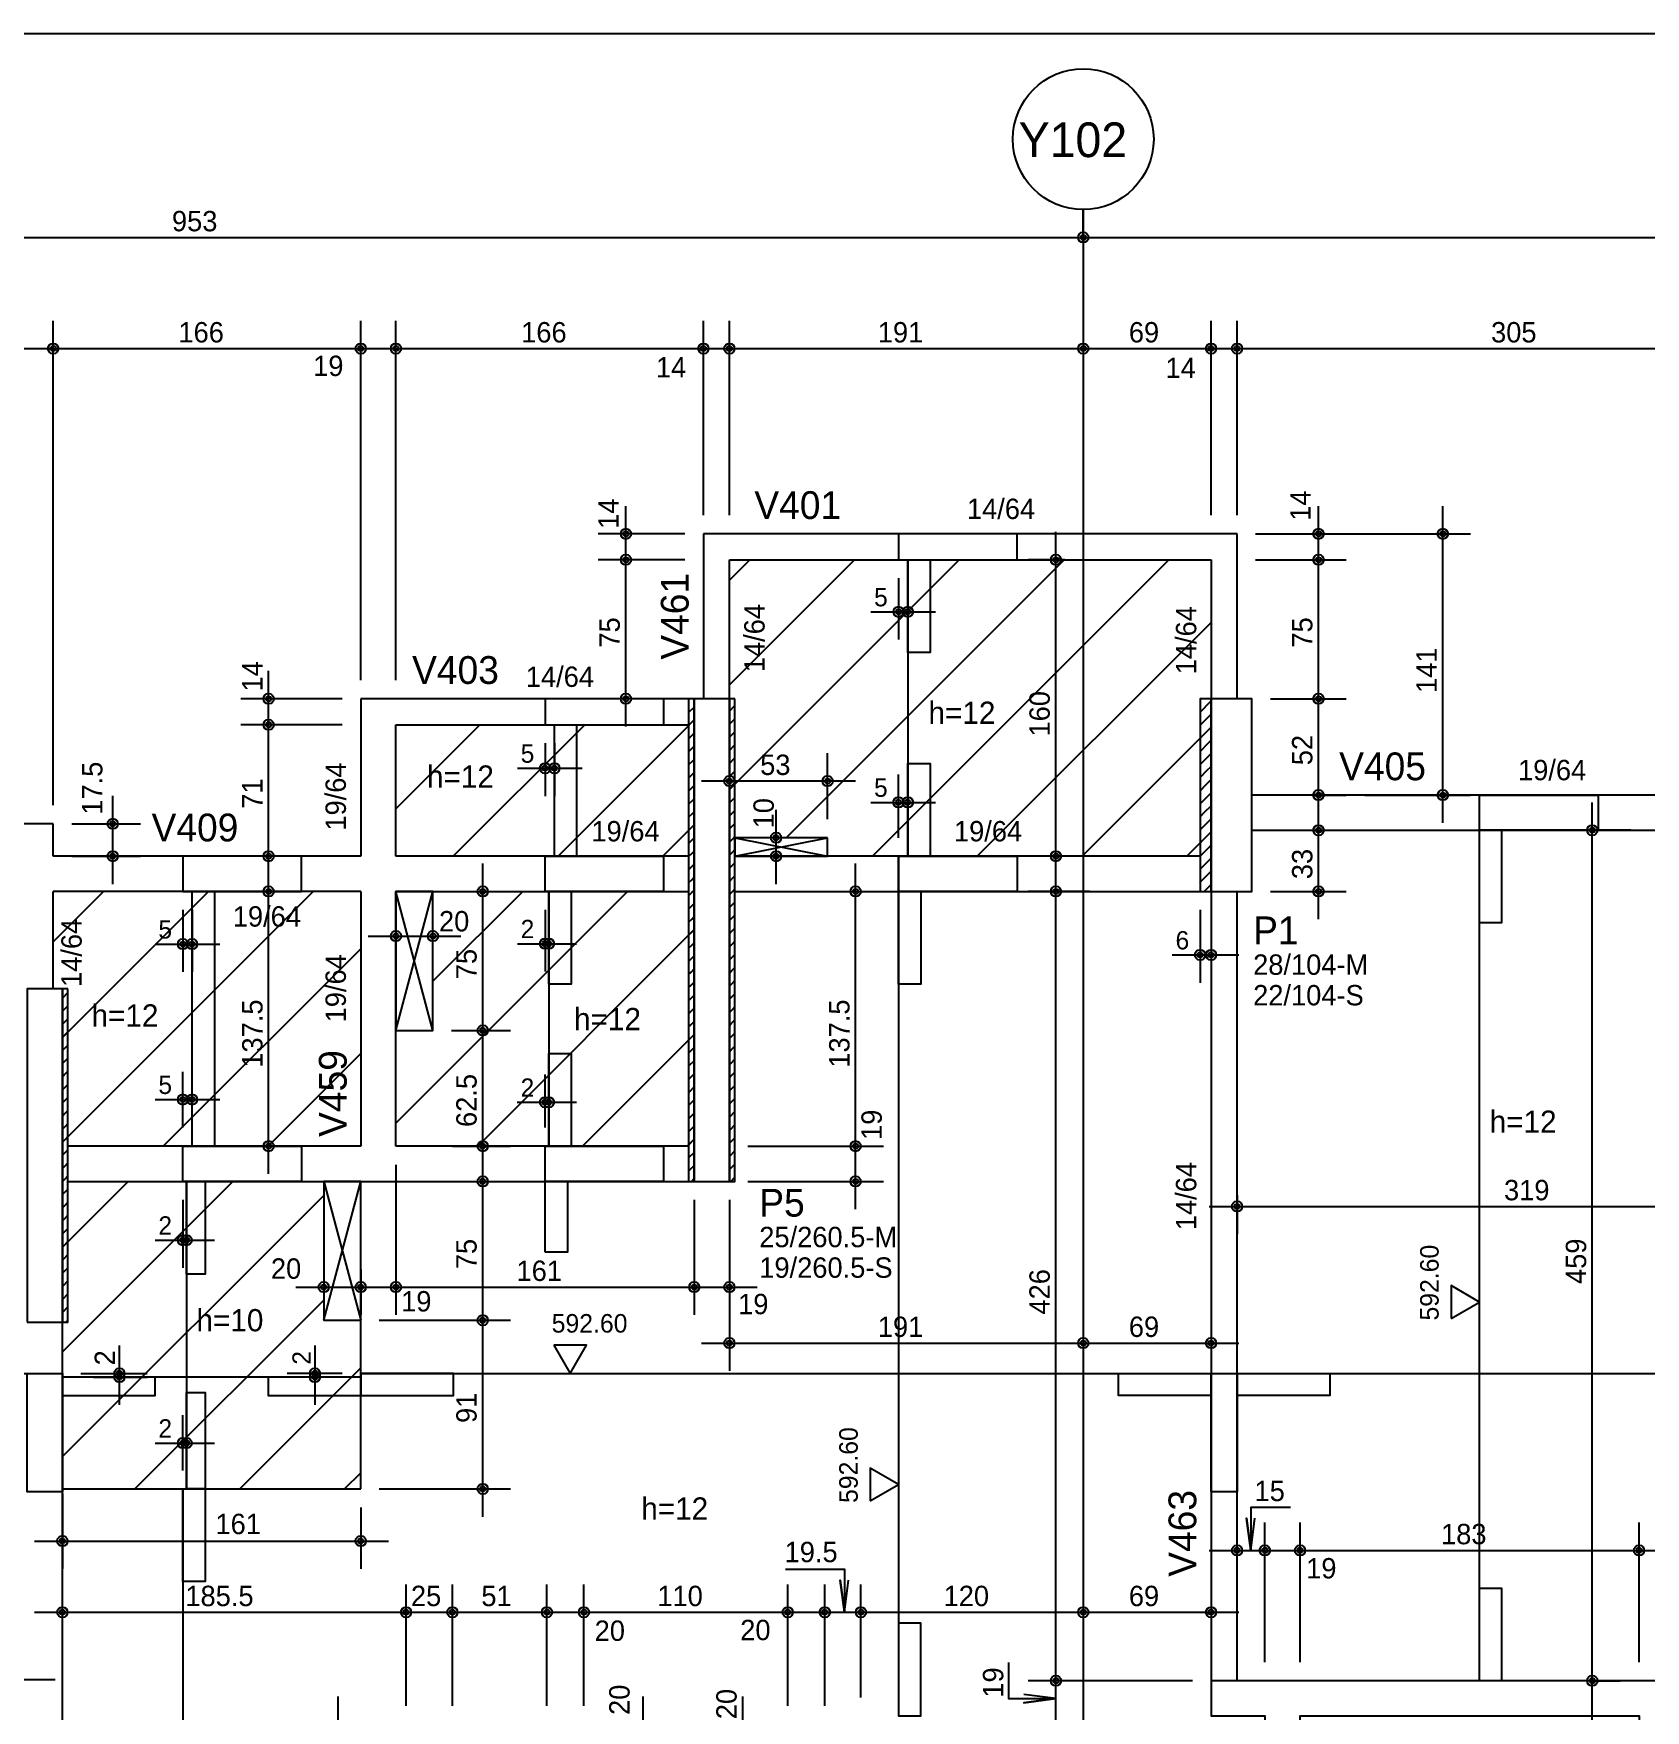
# Model space of a CAD drawing. Header units: metres. Extents: x 310 to 5592, y 1610 to 4022.
# Drawn here: x 1535 to 2405, y 2982 to 3887 of the extents above; entities that cross this region are included whole.
import ezdxf

# ---------------------------------------------------------------- set-up
doc = ezdxf.new("R2010")
doc.units = ezdxf.units.M
for name, color, linetype in [('MTH-224', 4, 'Continuous'), ('MTH-230', 1, 'Continuous'), ('MTH-COTAS7', 31, 'Continuous'), ('MTH-DIM-PILAR', 3, 'Continuous'), ('MTH-DIM-VIGA', 3, 'Continuous'), ('MTH-EIXO-214', 4, 'Continuous'), ('MTH-EIXO-215', 1, 'Continuous'), ('MTH-FACE-VIGA', 7, 'Continuous'), ('MTH-LINHA-SEÇÃO', 16, 'Continuous'), ('MTH-PILAR-SEGUE', 5, 'Continuous'), ('MTH-SIMB_COTA', 3, 'Continuous'), ('MTH-TIT1-PILAR', 5, 'Continuous'), ('MTH-TIT1-VIGA', 5, 'Continuous'), ('MTH-TRACEJADO-216', 1, 'Continuous'), ('MTH-TXT', 4, 'Continuous'), ('MTH-TXT-NEGRITO', 5, 'Continuous')]:
    doc.layers.add(name, color=color, linetype=linetype)

msp = doc.modelspace()

# ---------------------------------------------------------------- linework, layer by layer
at = {"layer": 'MTH-224', "linetype": 'Continuous'}
for points in [[(2300.035926, 3193.19002), (2315.334396, 3202.023023), (2300.035926, 3210.855148), (2300.035926, 3193.19002)], [(1815.753219, 3178.810307), (1824.586222, 3163.511837), (1833.418347, 3178.810307), (1815.753219, 3178.810307)], [(1986.475646, 3094.721392), (2001.774116, 3103.554396), (1986.475646, 3112.38652), (1986.475646, 3094.721392)]]:
    msp.add_lwpolyline(points, dxfattribs=at)
at = {"layer": 'MTH-230', "linetype": 'Continuous'}
for p, q in [((1913.511364, 3452.635401), (1963.511264, 3442.635401)), ((1913.511364, 3442.635401), (1963.511264, 3452.635401)), ((1730.511368, 3348.635501), (1750.511368, 3423.635501)), ((1750.511368, 3348.635501), (1730.511368, 3423.635498)), ((1691.511368, 3192.135498), (1711.511368, 3267.135499)), ((1691.511368, 3267.135498), (1711.511368, 3192.135498))]:
    msp.add_line(p, q, dxfattribs=at)
msp.add_circle((2101.511366, 3829.636556), 38, dxfattribs=at)
at = {"layer": 'MTH-COTAS7', "linetype": 'Continuous'}
for p, q in [((561.511366, 3886.665182), (5343.511366, 3886.665182)), ((2101.511366, 3774.322629), (2101.511366, 3791.636556)), ((1133.511366, 3776.636556), (2116.511366, 3776.636556)), ((2086.511366, 3776.636556), (3818.511366, 3776.636556)), ((1545.51056, 3470.135501), (1545.51056, 3731.636556)), ((1545.51056, 3470.135501), (1545.51056, 3731.636556)), ((1711.511366, 3537.6182), (1711.511366, 3731.636556)), ((1711.511366, 3537.6182), (1711.511366, 3731.636556)), ((1730.511366, 3537.6182), (1730.511366, 3731.636556)), ((1730.511366, 3537.6182), (1730.511366, 3731.636556)), ((1896.511364, 3626.636556), (1896.511364, 3731.636556)), ((1896.511364, 3626.636556), (1896.511364, 3731.636556)), ((1910.511364, 3626.636556), (1910.511364, 3731.636556)), ((1910.511364, 3626.636556), (1910.511364, 3731.636556)), ((2170.511366, 3626.636556), (2170.511366, 3731.636556)), ((2170.511366, 3626.636556), (2170.511366, 3731.636556)), ((2184.511366, 3626.636556), (2184.511366, 3731.636556)), ((2184.511366, 3626.636556), (2184.511366, 3731.636556)), ((1255.506838, 3716.636556), (1546.51056, 3716.636556)), ((1516.51056, 3716.636556), (1560.51056, 3716.636556)), ((1530.51056, 3716.636556), (1726.511366, 3716.636556)), ((1696.511366, 3716.636556), (1745.511366, 3716.636556)), ((1715.511366, 3716.636556), (1911.511364, 3716.636556)), ((1881.511364, 3716.636556), (1925.511364, 3716.636556)), ((1895.511364, 3716.636556), (2116.511366, 3716.636556)), ((2086.511366, 3716.636556), (2185.511366, 3716.636556)), ((2155.511366, 3716.636556), (2199.511366, 3716.636556)), ((2169.511366, 3716.636556), (2504.511366, 3716.636556)), ((1854.652293, 3587.636556), (1854.652293, 3631.636556)), ((2228.474591, 3587.636556), (2228.474591, 3631.636556)), ((2295.587819, 3460.635501), (2295.587819, 3631.636556)), ((1886.511364, 3616.636556), (1839.652293, 3616.636556)), ((1854.652293, 3512.6182), (1854.652293, 3617.636556)), ((2086.713494, 3427.635501), (2086.713494, 3617.636556)), ((2194.511366, 3616.636556), (2243.474591, 3616.636556)), ((2204.511366, 3616.636556), (2310.587819, 3616.636556)), ((2228.474591, 3512.635501), (2228.474591, 3617.636556)), ((1886.511364, 3602.636556), (1839.652293, 3602.636556)), ((1886.511364, 3602.636556), (1839.652293, 3602.636556)), ((2091.511366, 3602.636556), (2071.713494, 3602.636556)), ((2194.511366, 3602.636556), (2243.474591, 3602.636556)), ((2194.511366, 3602.636556), (2243.474591, 3602.636556)), ((2001.803976, 3592.636556), (2001.803976, 3559.538382)), ((2006.803976, 3592.636556), (2006.803976, 3559.538382)), ((1986.803976, 3574.538382), (2021.803976, 3574.538382)), ((1661.816075, 3498.6182), (1661.816075, 3542.6182)), ((2228.474591, 3460.635501), (2228.474591, 3542.635501)), ((1701.511366, 3527.6182), (1646.816075, 3527.6182)), ((1661.816075, 3427.635501), (1661.816075, 3528.6182)), ((1865.041225, 3527.6182), (1839.652293, 3527.6182)), ((2202.511366, 3527.635501), (2243.474591, 3527.635501)), ((2202.511366, 3527.635501), (2243.474591, 3527.635501)), ((1701.511366, 3513.6182), (1646.816075, 3513.6182)), ((1701.511366, 3513.6182), (1646.816075, 3513.6182)), ((1811.041225, 3503.6182), (1811.041225, 3475.114284)), ((1816.041225, 3503.6182), (1816.041225, 3475.114284)), ((1910.511364, 3462.635501), (1910.511364, 3498.17829)), ((1963.511364, 3462.635501), (1963.511364, 3498.17829)), ((1796.041225, 3490.114284), (1831.041225, 3490.114284)), ((2001.774116, 3452.635501), (2001.774116, 3486.714949)), ((2006.803976, 3452.635501), (2006.803976, 3486.714949)), ((1978.511364, 3483.17829), (1895.511364, 3483.17829)), ((2226.336102, 3475.635501), (2243.474591, 3475.635501)), ((2253.474591, 3475.635501), (2310.587819, 3475.635501)), ((1577.635553, 3427.635501), (1577.635553, 3475.135501)), ((1935.705012, 3427.635501), (1935.705012, 3467.635501)), ((1986.774116, 3471.714949), (2021.803976, 3471.714949)), ((2228.474591, 3408.635501), (2228.474591, 3471.635501)), ((2376.242873, 2982.635497), (2376.242873, 3471.635501)), ((1555.51056, 3460.135501), (1592.635553, 3460.135501)), ((1937.005354, 3452.635501), (1920.705012, 3452.635501)), ((2220.758958, 3456.635501), (2243.474591, 3456.635501)), ((2397.019652, 3456.635501), (2361.242873, 3456.635501)), ((1555.51056, 3442.635501), (1592.635553, 3442.635501)), ((1701.511366, 3442.635501), (1646.816075, 3442.635501)), ((1939.086996, 3442.635501), (1920.705012, 3442.635501)), ((2091.511366, 3442.635501), (2071.713494, 3442.635501)), ((1661.816075, 3271.135499), (1661.816075, 3438.635501)), ((1777.382782, 3333.635501), (1777.382782, 3438.635501)), ((1978.628586, 3271.135499), (1978.628586, 3438.635501)), ((2086.713494, 2982.635497), (2086.713494, 3438.635501)), ((1669.51056, 3423.635501), (1646.816075, 3423.635501)), ((1785.837204, 3423.635501), (1792.382782, 3423.635501)), ((1983.73448, 3423.635501), (1993.628586, 3423.635501)), ((2104.876943, 3423.635501), (2071.713494, 3423.635501)), ((2202.511366, 3423.635501), (2243.474591, 3423.635501)), ((1615.51056, 3413.635501), (1615.51056, 3380.206144)), ((1620.51056, 3413.635501), (1620.51056, 3380.206144)), ((1730.511366, 3396.135501), (1730.511366, 3414.565646)), ((1750.511366, 3396.135501), (1750.511366, 3414.565646)), ((1811.041225, 3413.635501), (1811.041225, 3380.43166)), ((1813.041225, 3413.635501), (1813.041225, 3380.43166)), ((2164.511366, 3413.635501), (2164.511366, 3374.351642)), ((2170.511366, 3413.635501), (2170.511366, 3374.351642)), ((1600.51056, 3395.206144), (1635.51056, 3395.206144)), ((1715.511366, 3399.565646), (1765.511366, 3399.565646)), ((1796.041225, 3395.43166), (1828.041225, 3395.43166)), ((2149.511366, 3389.351642), (2185.511366, 3389.351642)), ((1777.382782, 3271.135499), (1777.382782, 3363.635501)), ((1760.511366, 3348.635501), (1792.382782, 3348.635501)), ((1760.511366, 3348.635501), (1792.382782, 3348.635501)), ((1615.51056, 3296.135499), (1615.51056, 3326.333071)), ((1620.51056, 3296.135499), (1620.51056, 3326.333071)), ((1811.011365, 3296.135499), (1811.011365, 3324.827697)), ((1813.041225, 3296.135499), (1813.041225, 3324.827697)), ((1600.51056, 3311.333071), (1635.51056, 3311.333071)), ((1796.011365, 3309.827697), (1828.041225, 3309.827697)), ((1978.628586, 3252.1182), (1978.628586, 3301.135499)), ((1669.51056, 3286.135499), (1646.816075, 3286.135499)), ((1761.107965, 3286.135499), (1792.382782, 3286.135499)), ((1920.511364, 3286.135499), (1993.628586, 3286.135499)), ((1920.511364, 3286.135499), (1993.628586, 3286.135499)), ((1777.382782, 3177.135498), (1777.382782, 3282.135499)), ((1730.511366, 3276.135499), (1730.511366, 3195.081278)), ((1730.511366, 3276.135499), (1730.511366, 3195.081278)), ((1766.033368, 3267.135499), (1792.382782, 3267.135499)), ((1920.511364, 3267.1182), (1993.628586, 3267.1182)), ((2184.511366, 3259.641562), (2184.511366, 3238.623753)), ((1615.51056, 3257.135499), (1615.51056, 3220.405979)), ((1617.51056, 3257.135499), (1617.51056, 3220.405979)), ((1891.511364, 3257.1182), (1891.511364, 3195.081278)), ((1891.511364, 3257.1182), (1891.511364, 3195.081278)), ((1910.511364, 3257.1182), (1910.511364, 3195.081278)), ((1910.511364, 3257.1182), (1910.511364, 3164.855156)), ((2169.511366, 3253.623753), (2518.511361, 3253.623753)), ((1600.51056, 3235.405979), (1632.51056, 3235.405979)), ((1711.511368, 3219.635499), (1711.511368, 3195.081278)), ((2101.511366, 3219.2896), (2101.511366, 3164.855156)), ((2101.511366, 3219.2896), (2101.511366, 3164.855156)), ((2170.511366, 3219.707411), (2170.511366, 3164.855156)), ((1676.511368, 3210.081278), (1726.511406, 3210.081278)), ((1691.511368, 3207.611384), (1691.511368, 3195.081278)), ((1696.511368, 3210.081278), (1745.511366, 3210.081278)), ((1711.511406, 3209.438973), (1711.511406, 3195.081278)), ((1715.511366, 3210.081278), (1906.511364, 3210.081278)), ((1777.382782, 3086.135499), (1777.382782, 3207.135498)), ((1876.511364, 3210.081278), (1925.511364, 3210.081278)), ((1721.511406, 3192.135498), (1792.382782, 3192.135498)), ((1721.511406, 3192.135498), (1792.382782, 3192.135498)), ((1581.271251, 3146.511837), (1581.271251, 3178.511837)), ((1686.754065, 3178.511837), (1686.754065, 3146.511837)), ((1895.511364, 3179.855156), (2116.511366, 3179.855156)), ((2086.511366, 3179.855156), (2185.511366, 3179.855156)), ((1560.51056, 3163.511837), (1596.271251, 3163.511837)), ((1567.199096, 3161.511837), (1596.271251, 3161.511837)), ((1701.511406, 3163.511837), (1671.754065, 3163.511837)), ((1701.511406, 3161.511837), (1671.754065, 3161.511837)), ((1615.51056, 3111.135499), (1615.51056, 3140.89284)), ((1617.51056, 3111.135499), (1617.51056, 3140.89284)), ((1600.51056, 3125.89284), (1632.51056, 3125.89284)), ((1550.51056, 3098.653409), (1550.51056, 3058.02176)), ((1721.511406, 3101.135499), (1792.382782, 3101.135499)), ((1711.511406, 3091.135499), (1711.511406, 3058.02176)), ((2184.511366, 3071.836689), (2184.511366, 3082.969265)), ((2199.511367, 3017.635497), (2199.511367, 3082.969265)), ((2199.511367, 3007.635497), (2199.511367, 3082.969265)), ((2218.511367, 3017.635497), (2218.511367, 3082.969265)), ((2218.511367, 3007.635497), (2218.511367, 3082.969265)), ((2401.511367, 3007.635497), (2401.511367, 3082.969265)), ((2401.511367, 3017.635497), (2401.511367, 3082.969265)), ((1535.51056, 3073.02176), (1726.511406, 3073.02176)), ((2169.511366, 3067.969265), (2214.511367, 3067.969265)), ((2184.511367, 3067.969265), (2233.511367, 3067.969265)), ((2203.511367, 3067.969265), (2416.511367, 3067.969265)), ((2386.511367, 3067.969265), (2432.511367, 3067.969265)), ((2402.511367, 3067.969265), (2615.511367, 3067.969265)), ((1550.51056, 3000.884726), (1550.51056, 3049.575059)), ((1736.01056, 2984.1355), (1736.01056, 3049.575059)), ((1736.01056, 2984.1355), (1736.01056, 3049.575059)), ((1761.01056, 2984.1355), (1761.01056, 3049.575059)), ((1761.01056, 2984.1355), (1761.01056, 3049.575059)), ((1812.011365, 2984.1355), (1812.011365, 3049.575059)), ((1812.011365, 2984.1355), (1812.011365, 3049.575059)), ((1832.011365, 2984.1355), (1832.011365, 3049.575059)), ((1832.011365, 2984.1355), (1832.011365, 3049.575059)), ((1942.011365, 2984.1355), (1942.011365, 3049.575059)), ((1942.011365, 2984.1355), (1942.011365, 3049.575059)), ((1962.011365, 2984.1355), (1962.011365, 3049.575059)), ((1962.011365, 2984.1355), (1962.011365, 3049.575059)), ((1981.511406, 2988.635492), (1981.511406, 3049.575059)), ((1981.511406, 2988.635492), (1981.511406, 3049.575059)), ((1535.51056, 3034.575059), (1751.01056, 3034.575059)), ((1721.01056, 3034.575059), (1776.01056, 3034.575059)), ((1746.01056, 3034.575059), (1827.011365, 3034.575059)), ((1797.011365, 3034.575059), (1847.011365, 3034.575059)), ((1817.011365, 3034.575059), (1957.011365, 3034.575059)), ((1927.011365, 3034.575059), (1977.011365, 3034.575059)), ((1947.011365, 3034.575059), (1996.511406, 3034.575059)), ((1966.511406, 3034.575059), (2116.511366, 3034.575059)), ((2086.511366, 3034.575059), (2185.511366, 3034.575059)), ((2101.511366, 3037.703124), (2101.511366, 3019.575059)), ((2101.511366, 3037.703124), (2101.511366, 3019.575059)), ((2170.511366, 3031.99527), (2170.511366, 3019.575059)), ((2086.713494, 2963.635492), (2086.713494, 3012.635497)), ((1260.506838, 2998.232143), (1546.51056, 2998.232143)), ((2160.511366, 2997.635497), (2071.713494, 2997.635497)), ((2160.511366, 2997.635497), (2071.713494, 2997.635497)), ((2375.476994, 2997.635497), (2391.242873, 2997.635497)), ((1699.377113, 2879.1355), (1699.377113, 2989.1355)), ((1864.039632, 2939.1355), (1864.039632, 2989.1355)), ((1917.724131, 2939.1355), (1917.724131, 2989.1355)), ((2086.713494, 2798.635501), (2086.713494, 2993.635492)), ((2376.242873, 2755.13551), (2376.242873, 2993.6355))]:
    msp.add_line(p, q, dxfattribs=at)
for points in [[(2213.424211, 3091.075234), (2191.907804, 3091.075234), (2191.907804, 3067.969265), (2189.623595, 3085.31955), (2191.907804, 3067.969265), (2194.192012, 3085.31955)], [(1940.782085, 3057.864841), (1972.586897, 3057.864841), (1972.586897, 3034.575059), (1970.302688, 3051.925344), (1972.586897, 3034.575059), (1974.871105, 3051.925344)], [(2061.180193, 3007.53005), (2061.180193, 2987.959596), (2086.713494, 2987.959596), (2069.363209, 2985.675388), (2086.713494, 2987.959596), (2069.363209, 2990.243805)]]:
    msp.add_lwpolyline(points, dxfattribs=at)
at = {"layer": 'MTH-EIXO-214'}
msp.add_line((2101.511366, 3791.636556), (2101.511366, 1718.135501), dxfattribs=at)
at = {"layer": 'MTH-EIXO-215', "linetype": 'Continuous'}
for p, q in [((1910.511364, 3478.559704), (2034.588216, 3602.636556)), ((1910.511364, 3535.128247), (1978.019673, 3602.636556)), ((1910.511364, 3591.696789), (1921.451131, 3602.636556)), ((1941.155603, 3452.635401), (2091.156758, 3602.636556)), ((1987.724146, 3442.635401), (2147.725301, 3602.636556)), ((2044.292688, 3442.635401), (2170.511366, 3568.854079)), ((1730.511366, 3468.265334), (1775.864232, 3513.6182)), ((1761.450076, 3442.635501), (1832.432775, 3513.6182)), ((1818.018618, 3442.635501), (1889.001317, 3513.6182)), ((2100.861231, 3442.635401), (2170.511366, 3512.285536)), ((1874.587161, 3442.635501), (1891.511364, 3459.559704)), ((2157.429773, 3442.635401), (2170.511366, 3455.716994)), ((1545.51056, 3396.401613), (1572.744448, 3423.635501)), ((1550.51056, 3288.264528), (1685.881533, 3423.635501)), ((1550.51056, 3344.83307), (1629.312991, 3423.635501)), ((1604.950074, 3286.135499), (1711.511366, 3392.696791)), ((1661.518616, 3286.135499), (1711.511366, 3336.128249))]:
    msp.add_line(p, q, dxfattribs=at)
at = {"layer": 'MTH-FACE-VIGA', "linetype": 'Continuous'}
for p, q in [((1888.511364, 3527.270383), (1888.859182, 3527.6182)), ((1888.511364, 3520.199315), (1891.459882, 3523.147833)), ((1891.459882, 3523.147833), (1891.511364, 3523.199315)), ((1910.511364, 3520.986111), (1913.469049, 3523.943796)), ((1913.469049, 3523.943796), (1913.511364, 3523.986111)), ((2164.511366, 3527.49874), (2164.648127, 3527.635501)), ((2164.511366, 3520.427672), (2170.437418, 3526.353723)), ((2170.437418, 3526.353723), (2170.511366, 3526.427672)), ((1888.511364, 3513.128247), (1891.377501, 3515.994383)), ((1891.377501, 3515.994383), (1891.511364, 3516.128247)), ((1910.511364, 3513.915044), (1913.386668, 3516.790347)), ((1913.386668, 3516.790347), (1913.511364, 3516.915044)), ((2164.511366, 3513.356604), (2170.004495, 3518.849733)), ((2169.571573, 3511.345743), (2170.511366, 3512.285536)), ((2170.004495, 3518.849733), (2170.511366, 3519.356604)), ((1888.511364, 3506.057179), (1891.29512, 3508.840934)), ((1891.29512, 3508.840934), (1891.511364, 3509.057179)), ((1910.511364, 3506.843976), (1913.304286, 3509.636897)), ((1913.221905, 3502.483448), (1913.511364, 3502.772908)), ((1913.304286, 3509.636897), (1913.511364, 3509.843976)), ((2164.511366, 3506.285536), (2169.571573, 3511.345743)), ((2164.511366, 3499.214469), (2169.13865, 3503.841752)), ((2169.13865, 3503.841752), (2170.511366, 3505.214469)), ((1888.511364, 3498.986111), (1891.212738, 3501.687485)), ((1888.511364, 3491.915044), (1891.130357, 3494.534036)), ((1891.130357, 3494.534036), (1891.511364, 3494.915044)), ((1891.212738, 3501.687485), (1891.511364, 3501.986111)), ((1910.511364, 3499.772908), (1913.221905, 3502.483448)), ((1910.511364, 3492.70184), (1913.139523, 3495.329999)), ((1913.139523, 3495.329999), (1913.511364, 3495.70184)), ((2164.511366, 3492.143401), (2168.705728, 3496.337762)), ((2168.705728, 3496.337762), (2170.511366, 3498.143401)), ((1888.511364, 3484.843976), (1891.047975, 3487.380587)), ((1891.047975, 3487.380587), (1891.511364, 3487.843976)), ((1910.511364, 3485.630772), (1913.057142, 3488.17655)), ((1913.057142, 3488.17655), (1913.511364, 3488.630772)), ((2164.511366, 3485.072333), (2168.272805, 3488.833772)), ((2168.272805, 3488.833772), (2170.511366, 3491.072333)), ((1888.511364, 3477.772908), (1890.965594, 3480.227138)), ((1890.965594, 3480.227138), (1891.511364, 3480.772908)), ((1910.511364, 3478.559704), (1912.974761, 3481.023101)), ((1912.974761, 3481.023101), (1913.511364, 3481.559704)), ((2164.511366, 3478.001265), (2167.839883, 3481.329781)), ((2167.40696, 3473.825791), (2170.511366, 3476.930197)), ((2167.839883, 3481.329781), (2170.511366, 3484.001265)), ((1888.511364, 3470.70184), (1890.883213, 3473.073688)), ((1890.800831, 3465.920239), (1891.511364, 3466.630772)), ((1890.883213, 3473.073688), (1891.511364, 3473.70184)), ((1910.511364, 3471.488637), (1912.892379, 3473.869651)), ((1910.511364, 3464.417569), (1912.809998, 3466.716202)), ((1912.809998, 3466.716202), (1913.511364, 3467.417569)), ((1912.892379, 3473.869651), (1913.511364, 3474.488637)), ((2164.511366, 3470.930197), (2167.40696, 3473.825791)), ((2166.974038, 3466.321801), (2170.511366, 3469.85913)), ((1545.51056, 3442.635501), (1545.51056, 3460.135501)), ((1888.511364, 3463.630772), (1890.800831, 3465.920239)), ((1888.511364, 3456.559704), (1890.71845, 3458.76679)), ((1890.71845, 3458.76679), (1891.511364, 3459.559704)), ((1910.511364, 3457.346501), (1912.727617, 3459.562753)), ((1912.727617, 3459.562753), (1913.511364, 3460.346501)), ((2164.511366, 3463.85913), (2166.974038, 3466.321801)), ((2164.511366, 3456.788062), (2166.541115, 3458.81781)), ((2166.541115, 3458.81781), (2170.511366, 3462.788062)), ((1888.511364, 3449.488637), (1890.636069, 3451.613341)), ((1890.636069, 3451.613341), (1891.511364, 3452.488637)), ((1910.511364, 3450.275433), (1912.645235, 3452.409304)), ((1912.645235, 3452.409304), (1913.511364, 3453.275433)), ((2164.511366, 3449.716994), (2166.108193, 3451.31382)), ((2165.67527, 3443.80983), (2170.511366, 3448.645926)), ((2166.108193, 3451.31382), (2170.511366, 3455.716994)), ((1711.511366, 3442.635501), (1545.51056, 3442.635501)), ((1888.511364, 3442.417569), (1890.553687, 3444.459892)), ((1890.553687, 3444.459892), (1891.511364, 3445.417569)), ((1910.511364, 3443.204365), (1912.562854, 3445.255855)), ((1912.562854, 3445.255855), (1913.511364, 3446.204365)), ((2164.511366, 3442.645926), (2165.67527, 3443.80983)), ((2165.242348, 3436.305839), (2170.511366, 3441.574858)), ((1888.511364, 3435.346501), (1890.471306, 3437.306442)), ((1890.388925, 3430.152993), (1891.511364, 3431.275433)), ((1890.471306, 3437.306442), (1891.511364, 3438.346501)), ((1910.511364, 3436.133298), (1912.480472, 3438.102406)), ((1910.511364, 3429.06223), (1912.398091, 3430.948956)), ((1912.398091, 3430.948956), (1913.511364, 3432.06223)), ((1912.480472, 3438.102406), (1913.511364, 3439.133298)), ((2164.511366, 3435.574858), (2165.242348, 3436.305839)), ((2164.809425, 3428.801849), (2170.511366, 3434.503791)), ((1711.511366, 3423.635501), (1545.51056, 3423.635501)), ((1888.511364, 3428.275433), (1890.388925, 3430.152993)), ((1888.511364, 3421.204365), (1890.306543, 3422.999544)), ((1890.306543, 3422.999544), (1891.511364, 3424.204365)), ((1910.511364, 3421.991162), (1912.31571, 3423.795507)), ((1912.31571, 3423.795507), (1913.511364, 3424.991162)), ((2164.511366, 3428.503791), (2164.809425, 3428.801849)), ((2166.714144, 3423.635501), (2170.511366, 3427.432723)), ((1888.511364, 3414.133298), (1890.224162, 3415.846095)), ((1890.224162, 3415.846095), (1891.511364, 3417.133298)), ((1910.511364, 3414.920094), (1912.233328, 3416.642058)), ((1912.233328, 3416.642058), (1913.511364, 3417.920094)), ((1888.511364, 3407.06223), (1890.14178, 3408.692646)), ((1890.14178, 3408.692646), (1891.511364, 3410.06223)), ((1910.511364, 3407.849026), (1912.150947, 3409.488609)), ((1912.068566, 3402.33516), (1913.511364, 3403.777959)), ((1912.150947, 3409.488609), (1913.511364, 3410.849026)), ((1888.511364, 3399.991162), (1890.059399, 3401.539196)), ((1888.511364, 3392.920094), (1889.977018, 3394.385747)), ((1889.977018, 3394.385747), (1891.511364, 3395.920094)), ((1890.059399, 3401.539196), (1891.511364, 3402.991162)), ((1910.511364, 3400.777959), (1912.068566, 3402.33516)), ((1910.511364, 3393.706891), (1911.986184, 3395.18171)), ((1911.986184, 3395.18171), (1913.511364, 3396.706891)), ((1888.511364, 3385.849026), (1889.894636, 3387.232298)), ((1889.894636, 3387.232298), (1891.511364, 3388.849026)), ((1910.511364, 3386.635823), (1911.903803, 3388.028261)), ((1911.903803, 3388.028261), (1913.511364, 3389.635823)), ((1888.511364, 3378.777959), (1889.812255, 3380.078849)), ((1889.812255, 3380.078849), (1891.511364, 3381.777959)), ((1910.511364, 3379.564755), (1911.821421, 3380.874812)), ((1911.821421, 3380.874812), (1913.511364, 3382.564755)), ((1550.51056, 3366.046274), (1553.47515, 3369.010863)), ((1553.47515, 3369.010863), (1553.51056, 3369.046274)), ((1888.511364, 3371.706891), (1889.729874, 3372.9254)), ((1889.647492, 3365.771951), (1891.511364, 3367.635823)), ((1889.729874, 3372.9254), (1891.511364, 3374.706891)), ((1910.511364, 3372.493687), (1911.73904, 3373.721363)), ((1911.656659, 3366.567914), (1913.511364, 3368.422619)), ((1911.73904, 3373.721363), (1913.511364, 3375.493687)), ((1550.51056, 3358.975206), (1553.355301, 3361.819947)), ((1553.355301, 3361.819947), (1553.51056, 3361.975206)), ((1888.511364, 3364.635823), (1889.647492, 3365.771951)), ((1888.511364, 3357.564755), (1889.565111, 3358.618501)), ((1889.565111, 3358.618501), (1891.511364, 3360.564755)), ((1910.511364, 3365.422619), (1911.656659, 3366.567914)), ((1910.511364, 3358.351552), (1911.574277, 3359.414464)), ((1911.574277, 3359.414464), (1913.511364, 3361.351552)), ((1550.51056, 3351.904138), (1553.235453, 3354.62903)), ((1553.235453, 3354.62903), (1553.51056, 3354.904138)), ((1888.511364, 3350.493687), (1889.482729, 3351.465052)), ((1889.482729, 3351.465052), (1891.511364, 3353.493687)), ((1910.511364, 3351.280484), (1911.491896, 3352.261015)), ((1911.491896, 3352.261015), (1913.511364, 3354.280484)), ((1550.51056, 3344.83307), (1553.115604, 3347.438114)), ((1550.51056, 3337.762003), (1552.995755, 3340.247198)), ((1552.995755, 3340.247198), (1553.51056, 3340.762003)), ((1553.115604, 3347.438114), (1553.51056, 3347.83307)), ((1888.511364, 3343.422619), (1889.400348, 3344.311603)), ((1889.400348, 3344.311603), (1891.511364, 3346.422619)), ((1910.511364, 3344.209416), (1911.409515, 3345.107566)), ((1911.327133, 3337.954117), (1913.511364, 3340.138348)), ((1911.409515, 3345.107566), (1913.511364, 3347.209416)), ((1550.51056, 3330.690935), (1552.875907, 3333.056281)), ((1552.875907, 3333.056281), (1553.51056, 3333.690935)), ((1888.511364, 3336.351552), (1889.317967, 3337.158154)), ((1889.235585, 3330.004705), (1891.511364, 3332.280484)), ((1889.317967, 3337.158154), (1891.511364, 3339.351552)), ((1910.511364, 3337.138348), (1911.327133, 3337.954117)), ((1910.511364, 3330.06728), (1911.244752, 3330.800668)), ((1911.244752, 3330.800668), (1913.511364, 3333.06728)), ((1550.51056, 3323.619867), (1552.756058, 3325.865365)), ((1552.756058, 3325.865365), (1553.51056, 3326.619867)), ((1888.511364, 3329.280484), (1889.235585, 3330.004705)), ((1888.511364, 3322.209416), (1889.153204, 3322.851255)), ((1889.153204, 3322.851255), (1891.511364, 3325.209416)), ((1910.511364, 3322.996213), (1911.16237, 3323.647219)), ((1911.16237, 3323.647219), (1913.511364, 3325.996213)), ((1550.51056, 3316.548799), (1552.63621, 3318.674448)), ((1552.63621, 3318.674448), (1553.51056, 3319.548799)), ((1888.511364, 3315.138348), (1889.070823, 3315.697806)), ((1889.070823, 3315.697806), (1891.511364, 3318.138348)), ((1910.511364, 3315.925145), (1911.079989, 3316.493769)), ((1911.079989, 3316.493769), (1913.511364, 3318.925145)), ((1550.51056, 3309.477731), (1552.516361, 3311.483532)), ((1550.51056, 3302.406664), (1552.396512, 3304.292615)), ((1552.396512, 3304.292615), (1553.51056, 3305.406664)), ((1552.516361, 3311.483532), (1553.51056, 3312.477731)), ((1888.511364, 3308.06728), (1888.988441, 3308.544357)), ((1888.90606, 3301.390908), (1891.511364, 3303.996213)), ((1888.988441, 3308.544357), (1891.511364, 3311.06728)), ((1910.511364, 3308.854077), (1910.997608, 3309.34032)), ((1910.915226, 3302.186871), (1913.511364, 3304.783009)), ((1910.997608, 3309.34032), (1913.511364, 3311.854077)), ((1550.51056, 3295.335596), (1552.276664, 3297.101699)), ((1552.276664, 3297.101699), (1553.51056, 3298.335596)), ((1888.511364, 3300.996213), (1888.90606, 3301.390908)), ((1888.823678, 3294.237459), (1891.511364, 3296.925145)), ((1910.511364, 3301.783009), (1910.915226, 3302.186871)), ((1910.511364, 3294.711941), (1910.832845, 3295.033422)), ((1910.832845, 3295.033422), (1913.511364, 3297.711941)), ((1550.51056, 3288.264528), (1552.156815, 3289.910783)), ((1552.156815, 3289.910783), (1553.51056, 3291.264528)), ((1888.511364, 3293.925145), (1888.823678, 3294.237459)), ((1888.511364, 3286.854077), (1888.741297, 3287.08401)), ((1888.741297, 3287.08401), (1891.511364, 3289.854077)), ((1910.511364, 3287.640874), (1910.750464, 3287.879973)), ((1910.750464, 3287.879973), (1913.511364, 3290.640874)), ((1550.51056, 3281.19346), (1552.036967, 3282.719866)), ((1551.917118, 3275.52895), (1553.51056, 3277.122392)), ((1552.036967, 3282.719866), (1553.51056, 3284.19346)), ((1888.511364, 3279.783009), (1888.658916, 3279.93056)), ((1888.658916, 3279.93056), (1891.511364, 3282.783009)), ((1910.511364, 3280.569806), (1910.668082, 3280.726523)), ((1910.585701, 3273.573074), (1913.511364, 3276.498738)), ((1910.668082, 3280.726523), (1913.511364, 3283.569806)), ((1550.51056, 3274.122392), (1551.917118, 3275.52895)), ((1550.51056, 3267.051325), (1551.797269, 3268.338033)), ((1551.797269, 3268.338033), (1553.51056, 3270.051325)), ((1888.511364, 3272.711941), (1888.576534, 3272.777111)), ((1888.576534, 3272.777111), (1891.511364, 3275.711941)), ((1889.988691, 3267.1182), (1891.511364, 3268.640874)), ((1910.511364, 3273.498738), (1910.585701, 3273.573074)), ((1911.201894, 3267.1182), (1913.511364, 3269.42767)), ((1550.51056, 3259.980257), (1551.677421, 3261.147117)), ((1551.677421, 3261.147117), (1553.51056, 3262.980257)), ((1550.51056, 3252.909189), (1551.557572, 3253.956201)), ((1551.557572, 3253.956201), (1553.51056, 3255.909189)), ((1550.51056, 3245.838121), (1551.437724, 3246.765284)), ((1551.317875, 3239.574368), (1553.51056, 3241.767053)), ((1551.437724, 3246.765284), (1553.51056, 3248.838121)), ((1550.51056, 3238.767053), (1551.317875, 3239.574368)), ((1550.51056, 3231.695985), (1551.198026, 3232.383451)), ((1551.198026, 3232.383451), (1553.51056, 3234.695985)), ((1550.51056, 3224.624918), (1551.078178, 3225.192535)), ((1551.078178, 3225.192535), (1553.51056, 3227.624918)), ((1550.51056, 3217.55385), (1550.958329, 3218.001618)), ((1550.838481, 3210.810702), (1553.51056, 3213.482782)), ((1550.958329, 3218.001618), (1553.51056, 3220.55385)), ((1550.51056, 3210.482782), (1550.838481, 3210.810702)), ((1550.718632, 3203.619786), (1553.51056, 3206.411714)), ((1550.51056, 3203.411714), (1550.718632, 3203.619786)), ((1550.51056, 3196.340646), (1550.598783, 3196.428869)), ((1550.598783, 3196.428869), (1553.51056, 3199.340646)), ((1552.376483, 3191.135501), (1553.51056, 3192.269579))]:
    msp.add_line(p, q, dxfattribs=at)
for points in [[(2184.511366, 3616.636556), (1896.511364, 3616.636556)], [(1896.511364, 3616.636556), (1896.511364, 3527.600901)], [(2184.511366, 3527.635501), (2184.511366, 3616.636556)], [(1910.511364, 3602.636556), (2170.511366, 3602.636556)], [(1910.511364, 3527.600901), (1910.511364, 3602.636556)], [(2170.511366, 3602.636556), (2170.511366, 3527.635501)], [(1891.511364, 3527.6182), (1711.511366, 3527.6182)], [(1711.511366, 3527.6182), (1711.511366, 3442.635501)], [(1891.511364, 3527.6182), (1888.511364, 3527.6182), (1888.511364, 3267.1182), (1891.511364, 3267.1182), (1891.511364, 3527.6182)], [(1913.511364, 3527.6182), (1910.511364, 3527.6182), (1910.511364, 3267.1182), (1913.511364, 3267.1182), (1913.511364, 3527.6182)], [(2170.511366, 3527.635501), (2164.511366, 3527.635501), (2164.511366, 3423.635501), (2170.511366, 3423.635501), (2170.511366, 3527.635501)], [(1730.511366, 3513.6182), (1888.511364, 3513.6182)], [(1730.511366, 3442.635501), (1730.511366, 3513.6182)], [(2489.511366, 3475.635501), (2192.511366, 3475.635501)], [(1545.51056, 3460.135501), (1256.506838, 3460.135501)], [(1963.511264, 3452.635401), (1913.511364, 3452.635401), (1913.511364, 3442.635401), (1963.511264, 3442.635401), (1963.511264, 3452.635401)], [(2192.511366, 3456.635501), (2483.511366, 3456.635501)], [(1888.511364, 3442.635501), (1730.511366, 3442.635501)], [(2164.511366, 3442.635501), (1913.511364, 3442.635501)], [(1545.51056, 3371.135501), (1545.51056, 3423.635501)], [(1711.511366, 3423.635501), (1711.511366, 3286.135499)], [(1730.511366, 3423.635501), (1888.511364, 3423.635501)], [(1730.511366, 3364.135501), (1730.511366, 3423.635501)], [(1750.511366, 3423.635501), (1730.511366, 3423.635501), (1730.511366, 3348.635501), (1750.511366, 3348.635501), (1750.511366, 3423.635501)], [(1913.511364, 3423.635501), (2170.511366, 3423.635501)], [(2170.511366, 3423.635501), (2170.511366, 2997.635497)], [(2184.511366, 2997.635497), (2184.511366, 3423.635501)], [(1553.51056, 3371.135501), (1550.51056, 3371.135501), (1550.51056, 3191.135501), (1553.51056, 3191.135501), (1553.51056, 3371.135501)], [(1730.511366, 3286.135499), (1730.511366, 3364.135501)], [(1711.511366, 3286.135499), (1553.51056, 3286.135499)], [(1888.511364, 3286.135499), (1730.511366, 3286.135499)], [(1553.51056, 3267.135499), (1721.011366, 3267.135499)], [(1691.511368, 3267.135498), (1691.511368, 3192.135498), (1711.511368, 3192.135498), (1711.511368, 3267.135499), (1691.511368, 3267.135498)], [(1721.011366, 3267.135499), (1891.511364, 3267.135499)], [(1550.51056, 2813.635501), (1550.51056, 3191.135501)]]:
    msp.add_lwpolyline(points, dxfattribs=at)
at = {"layer": 'MTH-LINHA-SEÇÃO', "linetype": 'Continuous'}
for p, q in [((2006.803976, 3602.636556), (2006.803976, 3442.635501)), ((2315.334396, 2997.635497), (2315.334396, 3475.635501)), ((2001.774116, 3442.635501), (2001.774116, 2978.635492)), ((1813.041225, 3423.635501), (1813.041225, 3286.135499)), ((1617.51056, 3267.135499), (1617.51056, 3101.135499)), ((576.511366, 3163.511837), (1550.51056, 3163.511837)), ((1711.511406, 3161.511837), (1550.51056, 3161.511837)), ((1711.511406, 3163.511837), (2503.511361, 3163.511837)), ((1615.51056, 3101.135499), (1615.51056, 2794.635501))]:
    msp.add_line(p, q, dxfattribs=at)
for points in [[(2065.803976, 3616.636556), (2001.803976, 3616.636556), (2001.803976, 3602.636556), (2065.803976, 3602.636556), (2065.803976, 3616.636556)], [(2006.803976, 3552.636556), (2006.803976, 3602.636556), (2018.803976, 3602.636556), (2018.803976, 3552.636556), (2006.803976, 3552.636556)], [(1875.041225, 3527.6182), (1811.041225, 3527.6182), (1811.041225, 3513.6182), (1875.041225, 3513.6182), (1875.041225, 3527.6182)], [(1816.041225, 3442.635501), (1816.041225, 3513.6182), (1828.041225, 3513.6182), (1828.041225, 3442.635501), (1816.041225, 3442.635501)], [(2006.803976, 3442.635501), (2006.803976, 3492.635501), (2018.803976, 3492.635501), (2018.803976, 3442.635501), (2006.803976, 3442.635501)], [(2315.334396, 3456.635501), (2315.334396, 3475.635501), (2379.334396, 3475.635501), (2379.334396, 3456.635501), (2315.334396, 3456.635501)], [(2315.334396, 3406.635501), (2315.334396, 3456.635501), (2327.334396, 3456.635501), (2327.334396, 3406.635501), (2315.334396, 3406.635501)], [(1679.51056, 3442.635501), (1615.51056, 3442.635501), (1615.51056, 3423.635501), (1679.51056, 3423.635501), (1679.51056, 3442.635501)], [(1811.011365, 3423.635501), (1811.011365, 3442.635501), (1875.011365, 3442.635501), (1875.011365, 3423.635501), (1811.011365, 3423.635501)], [(2001.774116, 3423.635501), (2001.774116, 3442.635501), (2065.774116, 3442.635501), (2065.774116, 3423.635501), (2001.774116, 3423.635501)], [(1620.51056, 3286.135499), (1620.51056, 3423.635501), (1632.51056, 3423.635501), (1632.51056, 3286.135499), (1620.51056, 3286.135499)], [(1813.041225, 3373.635501), (1813.041225, 3423.635501), (1825.041225, 3423.635501), (1825.041225, 3373.635501), (1813.041225, 3373.635501)], [(2001.774116, 3373.635501), (2001.774116, 3423.635501), (2013.774116, 3423.635501), (2013.774116, 3373.635501), (2001.774116, 3373.635501)], [(1813.041225, 3286.135499), (1813.041225, 3336.135499), (1825.041225, 3336.135499), (1825.041225, 3286.135499), (1813.041225, 3286.135499)], [(1615.51056, 3267.135499), (1615.51056, 3286.135499), (1679.51056, 3286.135499), (1679.51056, 3267.135499), (1615.51056, 3267.135499)], [(1811.011365, 3267.135499), (1811.011365, 3286.135499), (1875.011365, 3286.135499), (1875.011365, 3267.135499), (1811.011365, 3267.135499)], [(1617.51056, 3217.135499), (1617.51056, 3267.135499), (1627.51056, 3267.135499), (1627.51056, 3217.135499), (1617.51056, 3217.135499)], [(1811.041225, 3228.895275), (1811.041225, 3267.135499), (1823.041225, 3267.135499), (1823.041225, 3228.895275), (1811.041225, 3228.895275)], [(1531.51056, 3163.511837), (1550.51056, 3163.511837), (1550.51056, 3099.511837), (1531.51056, 3099.511837), (1531.51056, 3163.511837)], [(1600.51056, 3161.511837), (1550.51056, 3161.511837), (1550.51056, 3151.511837), (1600.51056, 3151.511837), (1600.51056, 3161.511837)], [(1711.511406, 3161.511837), (1661.511406, 3161.511837), (1661.511406, 3151.511837), (1711.511406, 3151.511837), (1711.511406, 3161.511837)], [(1761.511406, 3163.511837), (1711.511406, 3163.511837), (1711.511406, 3151.511837), (1761.511406, 3151.511837), (1761.511406, 3163.511837)], [(2120.511366, 3163.511837), (2170.511366, 3163.511837), (2170.511366, 3151.511837), (2120.511366, 3151.511837), (2120.511366, 3163.511837)], [(2170.511366, 3163.511837), (2184.511366, 3163.511837), (2184.511366, 3099.511837), (2170.511366, 3099.511837), (2170.511366, 3163.511837)], [(2184.511366, 3163.511837), (2234.511366, 3163.511837), (2234.511366, 3151.511837), (2184.511366, 3151.511837), (2184.511366, 3163.511837)], [(1617.51056, 3101.135499), (1617.51056, 3153.135499), (1627.51056, 3153.135499), (1627.51056, 3101.135499), (1617.51056, 3101.135499)], [(1615.51056, 3051.135499), (1615.51056, 3101.135499), (1627.51056, 3101.135499), (1627.51056, 3051.135499), (1615.51056, 3051.135499)], [(2315.334396, 2997.635497), (2315.334396, 3047.635497), (2327.334396, 3047.635497), (2327.334396, 2997.635497), (2315.334396, 2997.635497)], [(2001.774116, 3028.635492), (2001.774116, 2978.635492), (2013.774116, 2978.635492), (2013.774116, 3028.635492), (2001.774116, 3028.635492)]]:
    msp.add_lwpolyline(points, dxfattribs=at)
at = {"layer": 'MTH-PILAR-SEGUE', "linetype": 'Continuous'}
for points in [[(1891.511364, 3267.1182), (1910.511364, 3267.1182), (1910.511364, 3527.600901), (1891.511364, 3527.600901), (1891.511364, 3267.1182)], [(2170.511366, 3423.635501), (2192.511366, 3423.635501), (2192.511366, 3527.635501), (2170.511366, 3527.635501), (2170.511366, 3423.635501)], [(1531.51056, 3191.135501), (1550.51056, 3191.135501), (1550.51056, 3371.135501), (1531.51056, 3371.135501), (1531.51056, 3191.135501)], [(2199.511367, 2756.135506), (2218.511367, 2756.135506), (2218.511367, 2978.6355), (2401.511367, 2978.6355), (2401.511367, 2756.135506), (2417.511367, 2756.135506), (2417.511367, 2978.635504), (2600.511367, 2978.635504), (2600.511367, 2699.635497), (2619.511367, 2699.635497), (2619.511367, 2997.635497), (2170.511366, 2997.635497), (2170.511366, 2978.635497), (2199.511367, 2978.635497), (2199.511367, 2756.135506)]]:
    msp.add_lwpolyline(points, dxfattribs=at)
at = {"layer": 'MTH-SIMB_COTA', "linetype": 'Continuous'}
for centre, radius in [((2101.511366, 3776.636556), 2.8), ((2101.511366, 3776.636556), 2.8), ((2101.511366, 3776.636556), 1.4), ((2101.511366, 3776.636556), 1.4), ((1545.51056, 3716.636556), 2.8), ((1545.51056, 3716.636556), 2.8), ((1545.51056, 3716.636556), 1.4), ((1545.51056, 3716.636556), 1.4), ((1711.511366, 3716.636556), 2.8), ((1711.511366, 3716.636556), 2.8), ((1711.511366, 3716.636556), 1.4), ((1711.511366, 3716.636556), 1.4), ((1730.511366, 3716.636556), 2.8), ((1730.511366, 3716.636556), 2.8), ((1730.511366, 3716.636556), 1.4), ((1730.511366, 3716.636556), 1.4), ((1896.511364, 3716.636556), 2.8), ((1896.511364, 3716.636556), 2.8), ((1896.511364, 3716.636556), 1.4), ((1896.511364, 3716.636556), 1.4), ((1910.511364, 3716.636556), 2.8), ((1910.511364, 3716.636556), 2.8), ((1910.511364, 3716.636556), 1.4), ((1910.511364, 3716.636556), 1.4), ((2101.511366, 3716.636556), 2.8), ((2101.511366, 3716.636556), 2.8), ((2101.511366, 3716.636556), 1.4), ((2101.511366, 3716.636556), 1.4), ((2170.511366, 3716.636556), 2.8), ((2170.511366, 3716.636556), 2.8), ((2170.511366, 3716.636556), 1.4), ((2170.511366, 3716.636556), 1.4), ((2184.511366, 3716.636556), 2.8), ((2184.511366, 3716.636556), 2.8), ((2184.511366, 3716.636556), 1.4), ((2184.511366, 3716.636556), 1.4), ((1854.652293, 3616.636556), 2.8), ((1854.652293, 3616.636556), 1.4), ((2228.474591, 3616.636556), 2.8), ((2228.474591, 3616.636556), 1.4), ((2295.587819, 3616.636556), 2.8), ((2295.587819, 3616.636556), 1.4), ((1854.652293, 3602.636556), 2.8), ((1854.652293, 3602.636556), 2.8), ((1854.652293, 3602.636556), 1.4), ((1854.652293, 3602.636556), 1.4), ((2086.713494, 3602.636556), 2.8), ((2086.713494, 3602.636556), 1.4), ((2228.474591, 3602.636556), 2.8), ((2228.474591, 3602.636556), 2.8), ((2228.474591, 3602.636556), 1.4), ((2228.474591, 3602.636556), 1.4), ((2001.803976, 3574.538382), 2.8), ((2001.803976, 3574.538382), 1.4), ((2006.803976, 3574.538382), 2.8), ((2006.803976, 3574.538382), 1.4), ((1661.816075, 3527.6182), 2.8), ((1854.652293, 3527.6182), 2.8), ((2228.474591, 3527.635501), 2.8), ((2228.474591, 3527.635501), 2.8), ((1661.816075, 3527.6182), 1.4), ((1854.652293, 3527.6182), 1.4), ((2228.474591, 3527.635501), 1.4), ((2228.474591, 3527.635501), 1.4), ((1661.816075, 3513.6182), 2.8), ((1661.816075, 3513.6182), 2.8), ((1661.816075, 3513.6182), 1.4), ((1661.816075, 3513.6182), 1.4), ((1811.041225, 3490.114284), 2.8), ((1811.041225, 3490.114284), 1.4), ((1816.041225, 3490.114284), 2.8), ((1816.041225, 3490.114284), 1.4), ((1910.511364, 3483.17829), 2.8), ((1963.511364, 3483.17829), 2.8), ((1910.511364, 3483.17829), 1.4), ((1963.511364, 3483.17829), 1.4), ((2228.474591, 3475.635501), 2.8), ((2228.474591, 3475.635501), 1.4), ((2295.587819, 3475.635501), 2.8), ((2295.587819, 3475.635501), 1.4), ((2001.774116, 3471.714949), 2.8), ((2001.774116, 3471.714949), 1.4), ((2006.803976, 3471.714949), 2.8), ((2006.803976, 3471.714949), 1.4), ((1577.635553, 3460.135501), 2.8), ((1577.635553, 3460.135501), 1.4), ((2228.474591, 3456.635501), 2.8), ((2228.474591, 3456.635501), 1.4), ((2376.242873, 3456.635501), 2.8), ((2376.242873, 3456.635501), 1.4), ((1935.705012, 3452.635501), 2.8), ((1935.705012, 3452.635501), 1.4), ((1577.635553, 3442.635501), 2.8), ((1577.635553, 3442.635501), 1.4), ((1661.816075, 3442.635501), 2.8), ((1661.816075, 3442.635501), 1.4), ((1935.705012, 3442.635501), 2.8), ((1935.705012, 3442.635501), 1.4), ((2086.713494, 3442.635501), 2.8), ((2086.713494, 3442.635501), 1.4), ((1661.816075, 3423.635501), 2.8), ((1661.816075, 3423.635501), 1.4), ((1777.382782, 3423.635501), 2.8), ((1777.382782, 3423.635501), 1.4), ((1978.628586, 3423.635501), 2.8), ((1978.628586, 3423.635501), 1.4), ((2086.713494, 3423.635501), 2.8), ((2086.713494, 3423.635501), 1.4), ((2228.474591, 3423.635501), 2.8), ((2228.474591, 3423.635501), 1.4), ((1615.51056, 3395.206144), 2.8), ((1615.51056, 3395.206144), 1.4), ((1620.51056, 3395.206144), 2.8), ((1620.51056, 3395.206144), 1.4), ((1730.511366, 3399.565646), 2.8), ((1730.511366, 3399.565646), 1.4), ((1750.511366, 3399.565646), 2.8), ((1750.511366, 3399.565646), 1.4), ((1811.041225, 3395.43166), 2.8), ((1811.041225, 3395.43166), 1.4), ((1813.041225, 3395.43166), 2.8), ((1813.041225, 3395.43166), 1.4), ((2164.511366, 3389.351642), 2.8), ((2164.511366, 3389.351642), 1.4), ((2170.511366, 3389.351642), 2.8), ((2170.511366, 3389.351642), 1.4), ((1777.382782, 3348.635501), 2.8), ((1777.382782, 3348.635501), 2.8), ((1777.382782, 3348.635501), 1.4), ((1777.382782, 3348.635501), 1.4), ((1615.51056, 3311.333071), 2.8), ((1615.51056, 3311.333071), 1.4), ((1620.51056, 3311.333071), 2.8), ((1620.51056, 3311.333071), 1.4), ((1811.011365, 3309.827697), 2.8), ((1811.011365, 3309.827697), 1.4), ((1813.041225, 3309.827697), 2.8), ((1813.041225, 3309.827697), 1.4), ((1661.816075, 3286.135499), 2.8), ((1661.816075, 3286.135499), 1.4), ((1777.382782, 3286.135499), 2.8), ((1777.382782, 3286.135499), 1.4), ((1978.628586, 3286.135499), 2.8), ((1978.628586, 3286.135499), 2.8), ((1978.628586, 3286.135499), 1.4), ((1978.628586, 3286.135499), 1.4), ((1777.382782, 3267.135499), 2.8), ((1777.382782, 3267.135499), 1.4), ((1978.628586, 3267.1182), 2.8), ((1978.628586, 3267.1182), 1.4), ((2184.511366, 3253.623753), 2.8), ((2184.511366, 3253.623753), 1.4), ((1615.51056, 3235.405979), 2.8), ((1615.51056, 3235.405979), 1.4), ((1617.51056, 3235.405979), 2.8), ((1617.51056, 3235.405979), 1.4), ((1691.511368, 3210.081278), 2.8), ((1691.511368, 3210.081278), 1.4), ((1711.511368, 3210.081278), 2.8), ((1711.511406, 3210.081278), 2.8), ((1711.511368, 3210.081278), 1.4), ((1711.511406, 3210.081278), 1.4), ((1730.511366, 3210.081278), 2.8), ((1730.511366, 3210.081278), 2.8), ((1730.511366, 3210.081278), 1.4), ((1730.511366, 3210.081278), 1.4), ((1891.511364, 3210.081278), 2.8), ((1891.511364, 3210.081278), 2.8), ((1891.511364, 3210.081278), 1.4), ((1891.511364, 3210.081278), 1.4), ((1910.511364, 3210.081278), 2.8), ((1910.511364, 3210.081278), 1.4), ((1777.382782, 3192.135498), 2.8), ((1777.382782, 3192.135498), 2.8), ((1777.382782, 3192.135498), 1.4), ((1777.382782, 3192.135498), 1.4), ((1910.511364, 3179.855156), 2.8), ((1910.511364, 3179.855156), 1.4), ((2101.511366, 3179.855156), 2.8), ((2101.511366, 3179.855156), 2.8), ((2101.511366, 3179.855156), 1.4), ((2101.511366, 3179.855156), 1.4), ((2170.511366, 3179.855156), 2.8), ((2170.511366, 3179.855156), 1.4), ((1581.271251, 3163.511837), 2.8), ((1581.271251, 3161.511837), 2.8), ((1581.271251, 3163.511837), 1.4), ((1581.271251, 3161.511837), 1.4), ((1686.754065, 3163.511837), 2.8), ((1686.754065, 3161.511837), 2.8), ((1686.754065, 3163.511837), 1.4), ((1686.754065, 3161.511837), 1.4), ((1615.51056, 3125.89284), 2.8), ((1615.51056, 3125.89284), 1.4), ((1617.51056, 3125.89284), 2.8), ((1617.51056, 3125.89284), 1.4), ((1777.382782, 3101.135499), 2.8), ((1777.382782, 3101.135499), 1.4), ((1550.51056, 3073.02176), 2.8), ((1550.51056, 3073.02176), 1.4), ((1711.511406, 3073.02176), 2.8), ((1711.511406, 3073.02176), 1.4), ((2184.511366, 3067.969265), 2.8), ((2184.511366, 3067.969265), 1.4), ((2199.511367, 3067.969265), 2.8), ((2199.511367, 3067.969265), 2.8), ((2199.511367, 3067.969265), 1.4), ((2199.511367, 3067.969265), 1.4), ((2218.511367, 3067.969265), 2.8), ((2218.511367, 3067.969265), 2.8), ((2218.511367, 3067.969265), 1.4), ((2218.511367, 3067.969265), 1.4), ((2401.511367, 3067.969265), 2.8), ((2401.511367, 3067.969265), 2.8), ((2401.511367, 3067.969265), 1.4), ((2401.511367, 3067.969265), 1.4), ((1550.51056, 3034.575059), 2.8), ((1550.51056, 3034.575059), 1.4), ((1736.01056, 3034.575059), 2.8), ((1736.01056, 3034.575059), 2.8), ((1736.01056, 3034.575059), 1.4), ((1736.01056, 3034.575059), 1.4), ((1761.01056, 3034.575059), 2.8), ((1761.01056, 3034.575059), 2.8), ((1761.01056, 3034.575059), 1.4), ((1761.01056, 3034.575059), 1.4), ((1812.011365, 3034.575059), 2.8), ((1812.011365, 3034.575059), 2.8), ((1812.011365, 3034.575059), 1.4), ((1812.011365, 3034.575059), 1.4), ((1832.011365, 3034.575059), 2.8), ((1832.011365, 3034.575059), 2.8), ((1832.011365, 3034.575059), 1.4), ((1832.011365, 3034.575059), 1.4), ((1942.011365, 3034.575059), 2.8), ((1942.011365, 3034.575059), 2.8), ((1942.011365, 3034.575059), 1.4), ((1942.011365, 3034.575059), 1.4), ((1962.011365, 3034.575059), 2.8), ((1962.011365, 3034.575059), 2.8), ((1962.011365, 3034.575059), 1.4), ((1962.011365, 3034.575059), 1.4), ((1981.511406, 3034.575059), 2.8), ((1981.511406, 3034.575059), 2.8), ((1981.511406, 3034.575059), 1.4), ((1981.511406, 3034.575059), 1.4), ((2101.511366, 3034.575059), 2.8), ((2101.511366, 3034.575059), 2.8), ((2101.511366, 3034.575059), 1.4), ((2101.511366, 3034.575059), 1.4), ((2170.511366, 3034.575059), 2.8), ((2170.511366, 3034.575059), 1.4), ((2086.713494, 2997.635497), 2.8), ((2086.713494, 2997.635497), 2.8), ((2086.713494, 2997.635497), 1.4), ((2086.713494, 2997.635497), 1.4), ((2376.242873, 2997.635497), 2.8), ((2376.242873, 2997.635497), 1.4)]:
    msp.add_circle(centre, radius, dxfattribs=at)
at = {"layer": 'MTH-TRACEJADO-216'}
for p, q in [((1730.511368, 3298.559708), (1855.587161, 3423.635501)), ((1750.511368, 3375.128251), (1799.018618, 3423.635501)), ((1774.655701, 3286.135499), (1891.511364, 3402.991162)), ((1831.224244, 3286.135499), (1891.511364, 3346.422619)), ((1887.792786, 3286.135499), (1891.511364, 3289.854077)), ((1550.51056, 3175.127443), (1642.518616, 3267.135499)), ((1550.51056, 3231.695985), (1585.950074, 3267.135499)), ((1550.51056, 3118.5589), (1691.511368, 3259.559708)), ((1711.511406, 3101.135499), (1711.511406, 3267.135499)), ((1589.655702, 3101.135499), (1691.511368, 3202.991166)), ((1646.224244, 3101.135499), (1711.511406, 3166.422661)), ((1702.792787, 3101.135499), (1711.511406, 3109.854118)), ((1550.51056, 3101.135499), (1711.511406, 3101.135499))]:
    msp.add_line(p, q, dxfattribs=at)

# ---------------------------------------------------------------- texts
at = {"layer": 'MTH-COTAS7', "linetype": 'Continuous'}
for s, height, p in [('953', 11, (1609.611366, 3779.936556)), ('166', 11, (1613.110963, 3719.936556)), ('166', 11, (1798.111365, 3719.936556)), ('191', 11, (1990.611365, 3719.936556)), ('69', 11, (2126.111366, 3719.936556)), ('305', 11, (2321.611366, 3719.936556)), ('19', 11, (1685.844703, 3701.809828)), ('14', 11, (1870.844701, 3701.034353)), ('14', 11, (2145.910982, 3700.74355)), ('5', 9.9, (1988.603979, 3577.508382)), ('5', 9.9, (1797.841228, 3493.084284)), ('53', 11, (1927.111364, 3486.47829)), ('5', 9.9, (1988.57412, 3474.684949)), ('20', 11, (1753.75222, 3402.058591)), ('5', 9.9, (1602.310564, 3398.176144)), ('2', 9.9, (1797.841228, 3398.40166)), ('6', 9.9, (2151.31137, 3392.321642)), ('5', 9.9, (1602.310564, 3314.303071)), ('2', 9.9, (1797.811369, 3312.797697)), ('319', 11, (2328.611364, 3256.923753)), ('2', 9.9, (1602.310564, 3238.375979)), ('20', 11, (1663.034737, 3214.573777)), ('161', 11, (1795.611365, 3213.381278)), ('19', 11, (1733.330642, 3196.924962)), ('19', 11, (1915.222373, 3195.425761)), ('191', 11, (1990.611365, 3183.155156)), ('69', 11, (2126.111366, 3183.155156)), ('2', 9.9, (1602.310564, 3128.86284)), ('15', 11, (2193.947784, 3094.564113)), ('161', 11, (1633.104037, 3076.738261)), ('183', 11, (2294.611367, 3071.269265)), ('19.5', 11, (1940.298093, 3061.594471)), ('19', 11, (2221.820846, 3052.822673)), ('185.5', 11, (1616.86056, 3037.875059)), ('25', 11, (1738.61056, 3037.875059)), ('51', 11, (1776.610963, 3037.875059)), ('110', 11, (1871.611365, 3037.875059)), ('120', 11, (2026.111386, 3037.875059)), ('69', 11, (2126.111366, 3037.875059)), ('20', 11, (1837.776104, 3019.113879)), ('20', 11, (1916.344702, 3019.493544))]:
    msp.add_text(s, height=height, dxfattribs=at).set_placement(p)
for s, height, p in [('14', 11, (2224.209717, 3623.685016)), ('14', 11, (1850.720487, 3619.300892)), ('75', 11, (1851.352293, 3555.227378)), ('75', 11, (2225.174591, 3555.236028)), ('141', 11, (2292.287819, 3530.736028)), ('14', 11, (1658.516075, 3531.546221)), ('160', 11, (2083.413494, 3507.236028)), ('52', 11, (2225.174591, 3491.735501)), ('17.5', 11, (1572.069215, 3465.030121)), ('71', 11, (1658.516075, 3468.22685)), ('10', 11, (1934.46281, 3457.653417)), ('33', 11, (2225.174591, 3430.235501)), ('75', 11, (1774.082782, 3376.235501)), ('137.5', 11, (1658.516075, 3328.4855)), ('137.5', 11, (1975.328586, 3328.4855)), ('62.5', 11, (1774.082782, 3296.4855)), ('19', 11, (1992.749318, 3289.490526)), ('75', 11, (1774.082782, 3219.735498)), ('459', 11, (2372.942873, 3211.735499)), ('426', 11, (2083.413494, 3195.235499)), ('2', 11, (1578.890488, 3167.797254)), ('2', 9.9, (1684.531389, 3168.178023)), ('91', 11, (1774.082782, 3136.735499)), ('19', 11, (2058.338943, 2988.45338)), ('20', 11, (1856.640876, 2979.139024)), ('20', 11, (1914.424131, 2976.842893))]:
    msp.add_text(s, height=height, rotation=90, dxfattribs=at).set_placement(p)
at = {"layer": 'MTH-DIM-PILAR', "linetype": 'Continuous'}
for s, p in [('28/104-M', (2193.187489, 3378.620173)), ('22/104-S', (2193.187489, 3362.120173)), ('25/260.5-M', (1926.624139, 3231.602972)), ('19/260.5-S', (1926.624139, 3215.102972))]:
    msp.add_text(s, height=11, dxfattribs=at).set_placement(p)
at = {"layer": 'MTH-DIM-VIGA', "linetype": 'Continuous'}
for s, rotation, p in [('14/64', 360, (2038.712878, 3624.636556)), ('14/64', 90, (1929.511364, 3541.957425)), ('14/64', 90, (2162.511366, 3540.80647)), ('14/64', 360, (1800.622157, 3534.006767)), ('19/64', 90, (1703.511366, 3456.449248)), ('19/64', 360, (1836.030223, 3450.635501)), ('19/64', 360, (2031.713494, 3450.635501)), ('19/64', 360, (1642.445999, 3404.635501)), ('14/64', 90, (1560.894309, 3372.054376)), ('19/64', 90, (1703.511366, 3352.942607)), ('14/64', 90, (2162.511366, 3240.772738))]:
    msp.add_text(s, height=11, rotation=rotation, dxfattribs=at).set_placement(p)
msp.add_text('19/64', height=11, dxfattribs=at).set_placement((2336.168385, 3483.635501))
at = {"layer": 'MTH-TIT1-PILAR', "linetype": 'Continuous'}
for s, p in [('P1', (2193.187489, 3395.120173)), ('P5', (1926.624139, 3248.102972))]:
    msp.add_text(s, height=15, dxfattribs=at).set_placement(p)
at = {"layer": 'MTH-TIT1-VIGA', "linetype": 'Continuous'}
for s, rotation, p in [('V401', 360, (1923.957177, 3624.636556)), ('V461', 90, (1888.511364, 3548.725901)), ('V403', 360, (1739.247982, 3535.6182)), ('V409', 360, (1598.621827, 3450.635501)), ('V459', 90, (1703.923813, 3291.135499)), ('V463', 90, (2162.511366, 3053.711593))]:
    msp.add_text(s, height=15, rotation=rotation, dxfattribs=at).set_placement(p)
msp.add_text('V405', height=15, dxfattribs=at).set_placement((2239.628878, 3483.635501))
at = {"layer": 'MTH-TXT', "linetype": 'Continuous'}
for p in [(2293.334396, 3192.023023), (1979.774116, 3093.554396)]:
    msp.add_text('592.60', height=10, rotation=90, dxfattribs=at).set_placement(p)
msp.add_text('592.60', height=10, dxfattribs=at).set_placement((1814.586222, 3185.511837))
at = {"layer": 'MTH-TXT-NEGRITO', "linetype": 'Continuous'}
for s, height, p in [('Y102', 18.75, (2066.633967, 3819.939035)), ('h=12', 12, (2017.937057, 3514.059036)), ('h=12', 12, (1747.245126, 3479.623198)), ('h=12', 12, (1566.192518, 3350.675766)), ('h=12', 12, (1826.62848, 3348.733056)), ('h=12', 12, (2320.838951, 3293.339653)), ('h=10', 12, (1622.839792, 3186.198932)), ('h=12', 12, (1862.909768, 3084.56587))]:
    msp.add_text(s, height=height, dxfattribs=at).set_placement(p)

doc.saveas('drawing.dxf')
